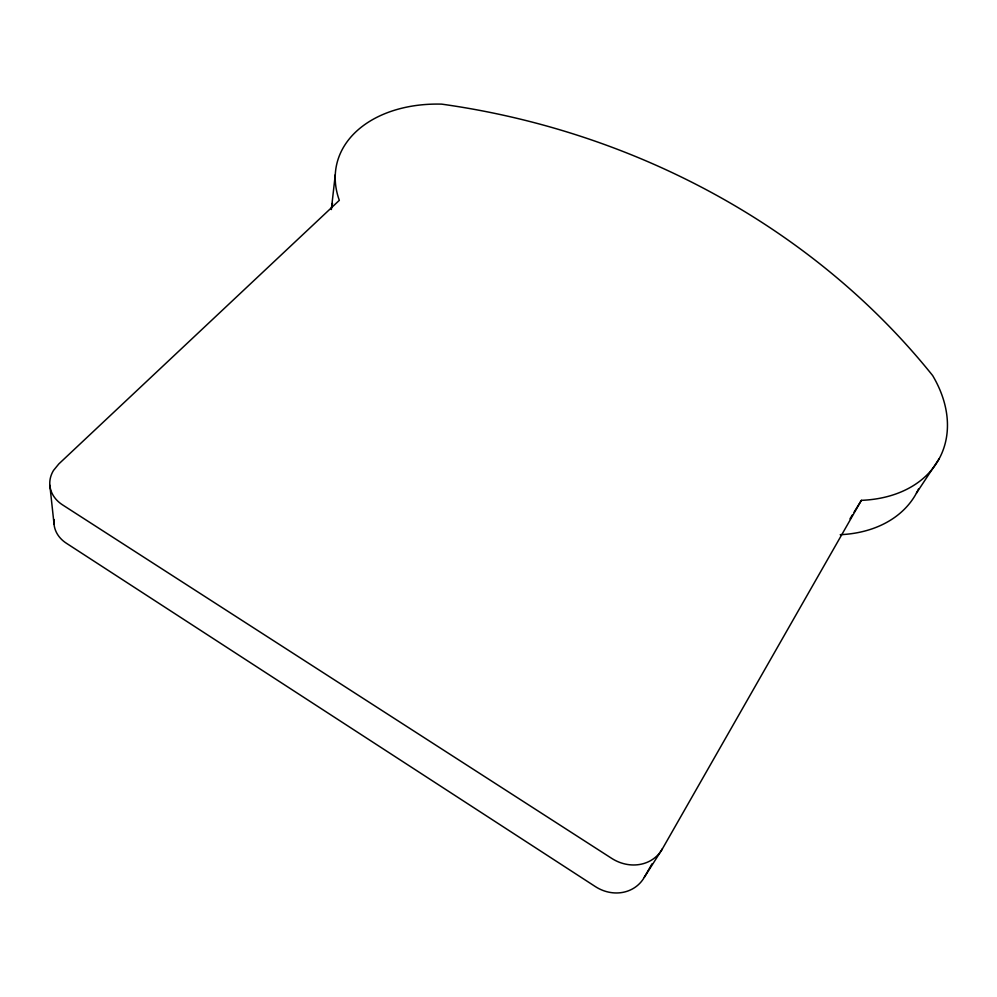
<?xml version="1.0" encoding="UTF-8"?>
<svg xmlns="http://www.w3.org/2000/svg" width="997" height="997" viewBox="0 0 997 997"><rect width="100%" height="100%" fill="white"/><g stroke="black" fill="none" stroke-linecap="round" stroke-linejoin="round"><path stroke-width="1.5" d="M331.34 209.544L335.266 174.762M54.075 519.549A35.443 28.415 -6.2 0 0 66.338 543.215L595.346 886.582A37.375 33.711 42.2 0 0 644.311 877.298L652.026 863.813M662.32 848.995L861.371 500.344A129.46 93.132 26.3 0 0 932.631 375.533A709.44 622.614 10 0 0 441.683 104.137A122.045 84.882 12.4 0 0 339.316 200.335L58.798 463.954L53.514 470.422A36.677 28.925 -5.1 0 0 62.562 504.881L611.647 858.342A38.758 34.546 39.9 0 0 662.32 848.995L644.311 877.298M849.98 518.839L852.423 514.876M854.043 512.234L861.371 500.344M916.455 493.104L939.249 458.608M49.85 485.302L54.037 524.048M918.474 489.066A125.647 92.385 26.7 0 1 840.222 534.691M331.527 207.899A118.631 84.433 12.3 0 1 332.512 203.388"/></g></svg>
